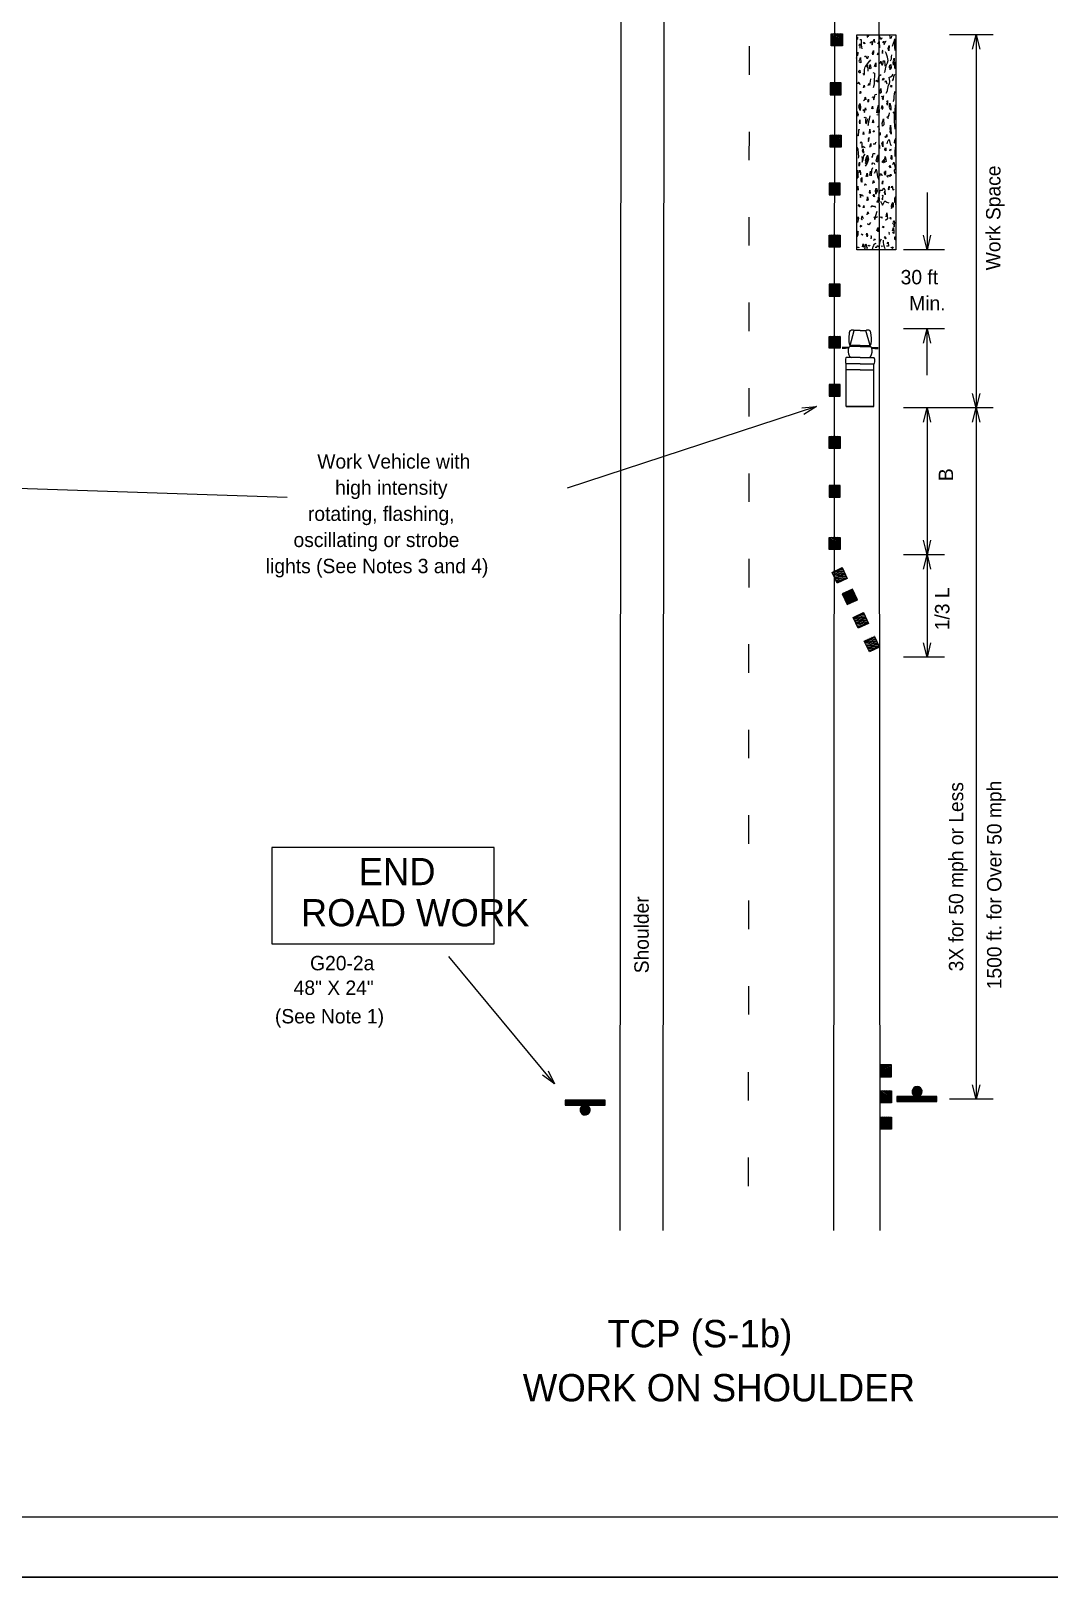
# Model space of a CAD drawing. Extents: x 0 to 29242, y 0 to 23092.
# Drawn here: x 13.01 to 21.5, y 0.15 to 13.05 of the extents above; entities that cross this region are included whole.
import ezdxf

# ---------------------------------------------------------------- set-up
doc = ezdxf.new("R2010")
doc.units = 0
doc.layers.add('D_BATCH_PLOT', color=7, linetype='Continuous')
doc.layers.add('Level 1', color=7, linetype='Continuous')

msp = doc.modelspace()

# ---------------------------------------------------------------- linework, layer by layer
at = {"layer": 'D_BATCH_PLOT'}
msp.add_lwpolyline([(0.168, 0.155), (34.168, 0.155), (34.168, 22.155), (0.168, 22.155)], close=True, dxfattribs=at)
at = {"layer": 'Level 1'}
for p, q in [((17.922, 3.046), (17.936, 20.502)), ((18.278, 3.046), (18.292, 20.502)), ((19.703, 3.045), (19.717, 20.501)), ((20.088, 3.046), (20.074, 20.502)), ((19.724, 12.973), (19.711, 12.973)), ((21.031, 13.016), (20.665, 13.016)), ((20.859, 12.896), (20.889, 13.016)), ((20.889, 13.016), (20.889, 9.906)), ((20.889, 13.016), (20.919, 12.896)), ((19.715, 12.567), (19.703, 12.567)), ((19.715, 12.13), (19.703, 12.13)), ((19.707, 11.732), (19.694, 11.732)), ((20.479, 11.702), (20.479, 11.225)), ((19.707, 11.295), (19.694, 11.295)), ((20.625, 11.225), (20.283, 11.225)), ((20.479, 11.225), (20.449, 11.345)), ((20.509, 11.345), (20.479, 11.225)), ((19.707, 10.888), (19.694, 10.888)), ((19.707, 10.452), (19.694, 10.452)), ((19.838, 10.425), (19.872, 10.55)), ((19.921, 10.55), (19.872, 10.55)), ((19.921, 10.55), (19.97, 10.55)), ((20.004, 10.425), (19.97, 10.55)), ((20.625, 10.565), (20.283, 10.565)), ((20.449, 10.445), (20.479, 10.565)), ((20.479, 10.179), (20.479, 10.565)), ((20.479, 10.565), (20.509, 10.445)), ((19.826, 10.408), (19.771, 10.408)), ((19.826, 10.404), (19.771, 10.404)), ((19.799, 10.4), (19.771, 10.4)), ((19.921, 10.326), (19.806, 10.326)), ((19.921, 10.425), (19.838, 10.425)), ((19.921, 10.418), (19.838, 10.418)), ((19.921, 10.425), (20.004, 10.425)), ((19.921, 10.418), (20.004, 10.418)), ((19.921, 10.326), (20.036, 10.326)), ((20.016, 10.408), (20.071, 10.408)), ((20.016, 10.404), (20.071, 10.404)), ((20.043, 10.4), (20.071, 10.4)), ((19.806, 9.916), (19.806, 10.272)), ((19.921, 10.272), (19.806, 10.272)), ((19.921, 10.222), (19.806, 10.222)), ((19.921, 10.272), (20.036, 10.272)), ((19.921, 10.222), (20.036, 10.222)), ((20.036, 9.916), (20.036, 10.272)), ((19.707, 10.054), (19.694, 10.053)), ((20.889, 9.906), (20.859, 10.026)), ((20.919, 10.026), (20.889, 9.906)), ((19.557, 9.916), (17.48, 9.236)), ((20.036, 9.916), (19.806, 9.916)), ((19.806, 9.916), (20.036, 9.916)), ((21.031, 9.906), (20.283, 9.906)), ((20.449, 9.786), (20.479, 9.906)), ((20.479, 9.906), (20.479, 8.681)), ((20.479, 9.906), (20.509, 9.786)), ((20.859, 9.786), (20.889, 9.906)), ((20.889, 9.906), (20.889, 4.141)), ((20.889, 9.906), (20.919, 9.786)), ((19.707, 9.617), (19.694, 9.617)), ((11.265, 9.291), (15.145, 9.162)), ((19.707, 9.21), (19.694, 9.21)), ((19.707, 8.773), (19.694, 8.773)), ((20.479, 8.681), (20.449, 8.801)), ((20.509, 8.801), (20.479, 8.681)), ((20.625, 8.681), (20.283, 8.681)), ((20.449, 8.561), (20.479, 8.681)), ((20.479, 8.681), (20.479, 7.827)), ((20.479, 8.681), (20.509, 8.561)), ((19.748, 8.508), (19.737, 8.502)), ((19.833, 8.329), (19.822, 8.324)), ((19.925, 8.131), (19.914, 8.126)), ((20.018, 7.934), (20.006, 7.928)), ((20.479, 7.827), (20.449, 7.947)), ((20.509, 7.947), (20.479, 7.827)), ((20.625, 7.827), (20.283, 7.827)), ((17.374, 4.267), (16.493, 5.33)), ((20.135, 4.377), (20.122, 4.377)), ((20.889, 4.141), (20.859, 4.261)), ((20.889, 4.141), (20.859, 4.261)), ((20.919, 4.261), (20.889, 4.141)), ((20.919, 4.261), (20.889, 4.141)), ((17.797, 4.132), (17.463, 4.132)), ((17.463, 4.132), (17.463, 4.091)), ((17.797, 4.091), (17.797, 4.132)), ((20.135, 4.158), (20.122, 4.158)), ((20.386, 4.163), (20.227, 4.163)), ((20.227, 4.163), (20.227, 4.121)), ((20.561, 4.163), (20.407, 4.163)), ((20.561, 4.121), (20.561, 4.163)), ((21.031, 4.141), (20.665, 4.141)), ((17.463, 4.091), (17.617, 4.091)), ((17.639, 4.091), (17.797, 4.091)), ((20.227, 4.121), (20.561, 4.121)), ((20.135, 3.94), (20.122, 3.94)), ((34.168, 0.155), (0.168, 0.155))]:
    msp.add_line(p, q, dxfattribs=at)
for points in [[(2.168, 21.655), (33.668, 21.655), (33.668, 0.655), (2.168, 0.655)], [(19.773, 12.924), (19.68, 12.924), (19.68, 13.024), (19.773, 13.024)], [(19.893, 11.225), (19.893, 13.016), (20.219, 13.016), (20.219, 11.225)], [(19.764, 12.616), (19.671, 12.616), (19.671, 12.516), (19.764, 12.516)], [(19.764, 12.081), (19.671, 12.081), (19.671, 12.18), (19.764, 12.18)], [(19.756, 11.781), (19.663, 11.781), (19.663, 11.682), (19.756, 11.682)], [(19.756, 11.246), (19.663, 11.246), (19.663, 11.345), (19.756, 11.345)], [(19.756, 10.937), (19.663, 10.937), (19.663, 10.838), (19.756, 10.838)], [(19.756, 10.403), (19.663, 10.403), (19.663, 10.502), (19.756, 10.502)], [(19.756, 10.102), (19.663, 10.102), (19.663, 10.003), (19.756, 10.003)], [(19.756, 9.568), (19.663, 9.568), (19.663, 9.667), (19.756, 9.667)], [(19.756, 9.259), (19.663, 9.259), (19.663, 9.16), (19.756, 9.16)], [(19.756, 8.724), (19.663, 8.724), (19.663, 8.824), (19.756, 8.824)], [(19.813, 8.484), (19.729, 8.445), (19.687, 8.534), (19.771, 8.574)], [(19.857, 8.394), (19.772, 8.355), (19.814, 8.265), (19.899, 8.305)], [(19.99, 8.108), (19.906, 8.069), (19.864, 8.158), (19.948, 8.198)], [(20.083, 7.91), (19.998, 7.871), (19.956, 7.961), (20.041, 8)], [(15.018, 6.238), (15.018, 5.435), (16.87, 5.435), (16.87, 6.238)], [(20.184, 4.426), (20.091, 4.426), (20.091, 4.327), (20.184, 4.327)], [(20.184, 4.109), (20.091, 4.109), (20.091, 4.209), (20.184, 4.209)], [(20.184, 3.891), (20.091, 3.891), (20.091, 3.99), (20.184, 3.99)]]:
    msp.add_lwpolyline(points, close=True, dxfattribs=at)
for points in [[(18.998, 12.684), (18.998, 12.921)], [(19.773, 12.967), (19.68, 13.02)], [(19.773, 12.956), (19.68, 13.01)], [(19.773, 12.945), (19.68, 12.999)], [(19.773, 12.934), (19.68, 12.988)], [(19.77, 12.924), (19.68, 12.977)], [(19.751, 12.924), (19.68, 12.966)], [(19.732, 12.924), (19.68, 12.955)], [(19.713, 12.924), (19.68, 12.944)], [(19.694, 12.924), (19.68, 12.933)], [(19.773, 12.978), (19.694, 13.024)], [(19.773, 12.989), (19.713, 13.024)], [(19.773, 13), (19.732, 13.024)], [(19.773, 13.011), (19.751, 13.024)], [(19.773, 13.022), (19.77, 13.024)], [(19.894, 12.987), (19.9, 12.978), (19.902, 12.992), (19.902, 12.998), (19.898, 12.994)], [(19.913, 12.927), (19.918, 12.941), (19.919, 12.907)], [(19.938, 12.901), (19.935, 12.916), (19.933, 12.934), (19.933, 12.967), (19.933, 12.974), (19.92, 12.976)], [(19.946, 12.947), (19.956, 12.956), (19.96, 12.943), (19.95, 12.947)], [(19.979, 13.014), (19.979, 12.998), (19.982, 12.998), (19.983, 13.001), (19.985, 13.007), (19.991, 13.005), (19.993, 13.014)], [(20.003, 12.947), (20.016, 12.961), (20.019, 12.943), (20.022, 12.934), (20.03, 12.963), (20.037, 12.981), (20.039, 12.97), (20.043, 12.954)], [(20.069, 12.943), (20.079, 12.961), (20.082, 12.909)], [(20.079, 13.014), (20.083, 12.994), (20.085, 12.998), (20.091, 12.981), (20.094, 12.987), (20.098, 12.981), (20.106, 12.994)], [(20.114, 12.95), (20.117, 12.963), (20.119, 12.947), (20.121, 12.936), (20.129, 12.956), (20.135, 12.963), (20.138, 12.961)], [(20.154, 12.903), (20.162, 12.927), (20.16, 12.883), (20.155, 12.903)], [(20.167, 13.018), (20.168, 12.998), (20.171, 12.985), (20.175, 12.994), (20.181, 12.992), (20.183, 12.992), (20.186, 13.005)], [(20.191, 12.921), (20.2, 12.947), (20.207, 12.97), (20.21, 12.983), (20.209, 12.914), (20.211, 12.887)], [(19.892, 12.821), (19.894, 12.832), (19.896, 12.845), (19.896, 12.847), (19.898, 12.872), (19.9, 12.865), (19.9, 12.845), (19.904, 12.861), (19.906, 12.872)], [(19.911, 12.801), (19.92, 12.809), (19.924, 12.827), (19.927, 12.783), (19.916, 12.79), (19.911, 12.794)], [(19.944, 12.694), (19.95, 12.689), (19.956, 12.68), (19.958, 12.694), (19.958, 12.727), (19.962, 12.749), (19.968, 12.756), (20, 12.796), (20, 12.794), (20.01, 12.807)], [(19.958, 12.834), (19.966, 12.843), (19.976, 12.821), (19.986, 12.823), (19.992, 12.843)], [(19.98, 12.747), (19.982, 12.767), (19.985, 12.714)], [(19.998, 12.741), (20.006, 12.769), (20.01, 12.741), (20.006, 12.734), (20, 12.743)], [(20.025, 12.863), (20.032, 12.887), (20.033, 12.867), (20.027, 12.849), (20.023, 12.861), (20.022, 12.863)], [(20.042, 12.754), (20.053, 12.783), (20.051, 12.749), (20.045, 12.756)], [(20.067, 12.856), (20.071, 12.867), (20.071, 12.849), (20.065, 12.854), (20.065, 12.856)], [(20.088, 12.776), (20.093, 12.796), (20.099, 12.774), (20.101, 12.767), (20.107, 12.767), (20.112, 12.783), (20.114, 12.801), (20.125, 12.801), (20.128, 12.769), (20.127, 12.756)], [(20.104, 12.881), (20.108, 12.861), (20.111, 12.883), (20.108, 12.889)], [(20.124, 12.703), (20.129, 12.714), (20.132, 12.734), (20.14, 12.767), (20.148, 12.783), (20.154, 12.803), (20.149, 12.83), (20.138, 12.863), (20.132, 12.874)], [(20.166, 12.743), (20.17, 12.763), (20.176, 12.769), (20.18, 12.743), (20.17, 12.729), (20.168, 12.736)], [(20.174, 12.801), (20.182, 12.816), (20.184, 12.834), (20.186, 12.849)], [(20.198, 12.803), (20.204, 12.821), (20.203, 12.769), (20.199, 12.763), (20.197, 12.787), (20.199, 12.796)], [(20.219, 12.792), (20.209, 12.778), (20.207, 12.747), (20.213, 12.732), (20.217, 12.758)], [(19.912, 12.714), (19.92, 12.721), (19.922, 12.701), (19.913, 12.701), (19.911, 12.714)], [(19.988, 12.594), (19.996, 12.614), (20.001, 12.596), (20.006, 12.616), (20.008, 12.627), (20.011, 12.65)], [(20.028, 12.703), (20.041, 12.696), (20.041, 12.669), (20.038, 12.647), (20.038, 12.607), (20.034, 12.594), (20.029, 12.576)], [(20.051, 12.627), (20.061, 12.64), (20.063, 12.629), (20.077, 12.629), (20.075, 12.64), (20.073, 12.656), (20.079, 12.676), (20.097, 12.687)], [(20.108, 12.64), (20.112, 12.656), (20.119, 12.654), (20.115, 12.64), (20.11, 12.647)], [(20.137, 12.529), (20.139, 12.529), (20.148, 12.549), (20.149, 12.556), (20.158, 12.596), (20.166, 12.607), (20.168, 12.629), (20.162, 12.663), (20.174, 12.667), (20.188, 12.676), (20.197, 12.689)], [(20.172, 12.741), (20.166, 12.749), (20.17, 12.763), (20.176, 12.761), (20.18, 12.747), (20.17, 12.743)], [(20.192, 12.634), (20.198, 12.647), (20.201, 12.669), (20.21, 12.689)], [(19.762, 12.616), (19.671, 12.563)], [(19.743, 12.616), (19.671, 12.574)], [(19.724, 12.616), (19.671, 12.585)], [(19.705, 12.616), (19.671, 12.596)], [(19.686, 12.616), (19.671, 12.607)], [(19.764, 12.606), (19.671, 12.552)], [(19.764, 12.595), (19.671, 12.541)], [(19.764, 12.584), (19.671, 12.53)], [(19.764, 12.573), (19.671, 12.52)], [(19.764, 12.562), (19.685, 12.516)], [(19.764, 12.551), (19.704, 12.516)], [(19.764, 12.54), (19.723, 12.516)], [(19.764, 12.529), (19.742, 12.516)], [(19.764, 12.518), (19.761, 12.516)], [(19.905, 12.607), (19.907, 12.623), (19.911, 12.621), (19.918, 12.603)], [(19.919, 12.527), (19.924, 12.547), (19.927, 12.529), (19.921, 12.529), (19.919, 12.529)], [(19.95, 12.576), (19.956, 12.596), (19.958, 12.581), (19.95, 12.581)], [(20.024, 12.494), (20.027, 12.503), (20.03, 12.494), (20.034, 12.476), (20.039, 12.489), (20.043, 12.507), (20.047, 12.52), (20.059, 12.523)], [(20.091, 12.556), (20.093, 12.569), (20.097, 12.536), (20.085, 12.527), (20.086, 12.547), (20.093, 12.561)], [(20.102, 12.494), (20.105, 12.489), (20.114, 12.474), (20.117, 12.494), (20.117, 12.509), (20.113, 12.5), (20.107, 12.5), (20.1, 12.503)], [(20.131, 12.623), (20.136, 12.636), (20.144, 12.609)], [(20.174, 12.583), (20.182, 12.596), (20.184, 12.581), (20.176, 12.583)], [(20.195, 12.467), (20.199, 12.463), (20.206, 12.483), (20.206, 12.5), (20.209, 12.527), (20.212, 12.547)], [(19.894, 12.38), (19.898, 12.367), (19.9, 12.352), (19.902, 12.36), (19.904, 12.354), (19.902, 12.338), (19.898, 12.352), (19.894, 12.354), (19.894, 12.345)], [(19.911, 12.423), (19.918, 12.443), (19.923, 12.416), (19.922, 12.387), (19.909, 12.416)], [(19.912, 12.414), (19.917, 12.423), (19.919, 12.407), (19.917, 12.414), (19.913, 12.416)], [(19.948, 12.469), (19.958, 12.476), (19.962, 12.483), (19.962, 12.487), (19.964, 12.496), (19.966, 12.494), (19.968, 12.476)], [(19.948, 12.383), (19.95, 12.394), (19.952, 12.389), (19.956, 12.374), (19.958, 12.369), (19.966, 12.407), (19.97, 12.389)], [(19.984, 12.463), (19.991, 12.48), (19.992, 12.463), (19.988, 12.456), (19.986, 12.467)], [(20.02, 12.401), (20.025, 12.423), (20.027, 12.401), (20.02, 12.403)], [(20.059, 12.367), (20.063, 12.389), (20.073, 12.429), (20.081, 12.387), (20.077, 12.347), (20.059, 12.349)], [(20.069, 12.374), (20.071, 12.389), (20.071, 12.394), (20.075, 12.383), (20.073, 12.363), (20.063, 12.367), (20.069, 12.38)], [(20.099, 12.403), (20.106, 12.427), (20.11, 12.407), (20.102, 12.394)], [(20.145, 12.454), (20.148, 12.469), (20.149, 12.456), (20.149, 12.429), (20.144, 12.447)], [(20.166, 12.414), (20.17, 12.447), (20.176, 12.416), (20.178, 12.389), (20.166, 12.407)], [(20.219, 12.412), (20.217, 12.434), (20.213, 12.418), (20.211, 12.398), (20.211, 12.374), (20.213, 12.345), (20.213, 12.307)], [(19.916, 12.287), (19.92, 12.307), (19.92, 12.274), (19.915, 12.294)], [(19.956, 12.327), (19.962, 12.329), (19.968, 12.327), (19.97, 12.316), (19.966, 12.309), (19.966, 12.283), (19.974, 12.276), (19.978, 12.296), (19.989, 12.32)], [(19.988, 12.3), (19.989, 12.26), (20.005, 12.34)], [(20.025, 12.287), (20.031, 12.309), (20.033, 12.283), (20.024, 12.287)], [(20.067, 12.247), (20.075, 12.254), (20.079, 12.227)], [(20.106, 12.276), (20.116, 12.316), (20.12, 12.267), (20.107, 12.256), (20.106, 12.283)], [(20.145, 12.329), (20.148, 12.334), (20.154, 12.32), (20.156, 12.334), (20.162, 12.347), (20.166, 12.367)], [(20.172, 12.227), (20.174, 12.263), (20.178, 12.229), (20.18, 12.189), (20.172, 12.209), (20.178, 12.236)], [(20.197, 12.363), (20.204, 12.374), (20.206, 12.349), (20.206, 12.32), (20.206, 12.294), (20.208, 12.26), (20.211, 12.229)], [(18.997, 11.971), (18.998, 12.209)], [(19.764, 12.124), (19.671, 12.177)], [(19.764, 12.113), (19.671, 12.166)], [(19.764, 12.102), (19.671, 12.155)], [(19.764, 12.091), (19.671, 12.144)], [(19.762, 12.081), (19.671, 12.133)], [(19.743, 12.081), (19.671, 12.122)], [(19.764, 12.134), (19.685, 12.18)], [(19.764, 12.146), (19.704, 12.18)], [(19.764, 12.156), (19.723, 12.18)], [(19.764, 12.167), (19.742, 12.18)], [(19.764, 12.178), (19.761, 12.18)], [(19.9, 12.187), (19.903, 12.18), (19.905, 12.174), (19.908, 12.183), (19.909, 12.209), (19.909, 12.227), (19.915, 12.227), (19.916, 12.229)], [(19.925, 12.114), (19.929, 12.127), (19.935, 12.116), (19.935, 12.103), (19.936, 12.103), (19.936, 12.089), (19.935, 12.076), (19.942, 12.08), (19.948, 12.087), (19.952, 12.08), (19.964, 12.076)], [(19.946, 12.187), (19.95, 12.209), (19.952, 12.187), (19.946, 12.194)], [(19.984, 12.136), (19.99, 12.127), (19.993, 12.134), (19.997, 12.154), (19.996, 12.16), (19.985, 12.143)], [(19.999, 12.196), (20.002, 12.229), (20.005, 12.196), (19.993, 12.194)], [(20.031, 12.207), (20.035, 12.22), (20.038, 12.207), (20.029, 12.209)], [(20.031, 12.107), (20.043, 12.107), (20.049, 12.107), (20.051, 12.123), (20.055, 12.12)], [(20.077, 12.08), (20.085, 12.069), (20.085, 12.094), (20.081, 12.094), (20.079, 12.076), (20.081, 12.183), (20.087, 12.203), (20.088, 12.18), (20.081, 12.183)], [(20.102, 12.107), (20.109, 12.127), (20.111, 12.083), (20.104, 12.107)], [(20.131, 12.16), (20.137, 12.169), (20.143, 12.187), (20.143, 12.167), (20.134, 12.16), (20.13, 12.169)], [(20.147, 12.107), (20.152, 12.129), (20.155, 12.136), (20.162, 12.143), (20.17, 12.12), (20.172, 12.109), (20.178, 12.096), (20.184, 12.096)], [(20.219, 12.156), (20.207, 12.136), (20.205, 12.116), (20.21, 12.12), (20.217, 12.134), (20.216, 12.114), (20.215, 12.094), (20.211, 12.049), (20.21, 12.027), (20.212, 12.014), (20.213, 12.003), (20.215, 12.04), (20.215, 12.056)], [(19.724, 12.081), (19.671, 12.111)], [(19.705, 12.081), (19.671, 12.1)], [(19.686, 12.081), (19.671, 12.089)], [(19.895, 12.076), (19.901, 12.063), (19.905, 12.029), (19.908, 12), (19.906, 11.987)], [(19.934, 12.003), (19.938, 11.983), (19.937, 11.96), (19.937, 11.956), (19.946, 11.976), (19.952, 12.007), (19.964, 12.023)], [(19.94, 12.049), (19.946, 12.067), (19.95, 12.029), (19.94, 12.049)], [(19.966, 11.967), (19.974, 11.996), (19.982, 12.014), (19.99, 11.98), (19.98, 11.947), (19.962, 11.922)], [(19.966, 11.954), (19.972, 11.967), (19.978, 11.994), (19.982, 11.987), (19.983, 11.976), (19.983, 11.969), (19.972, 11.956), (19.97, 11.949), (19.964, 11.942)], [(20.003, 12.08), (20.009, 12.111), (20.011, 12.085), (20.007, 12.087)], [(20.017, 12.003), (20.024, 11.996), (20.029, 12.027), (20.039, 12.027), (20.046, 12.027)], [(20.065, 11.996), (20.071, 12.016), (20.073, 11.976), (20.059, 11.954), (20.055, 11.967), (20.067, 12.009)], [(20.061, 11.974), (20.065, 11.989), (20.065, 11.994), (20.067, 11.994), (20.067, 11.983), (20.067, 11.98), (20.065, 11.983)], [(20.126, 11.98), (20.131, 12.003), (20.136, 11.976), (20.139, 11.96), (20.115, 11.949), (20.106, 11.954), (20.122, 11.976)], [(20.129, 12.06), (20.135, 12.074), (20.136, 12.049), (20.128, 12.054), (20.131, 12.074)], [(20.17, 12.049), (20.174, 12.067), (20.18, 12.054)], [(20.18, 11.989), (20.184, 12.014), (20.186, 11.996), (20.186, 11.976), (20.174, 11.987)], [(19.892, 11.827), (19.898, 11.818), (19.9, 11.858), (19.906, 11.827), (19.904, 11.851), (19.902, 11.887), (19.894, 11.854), (19.894, 11.838)], [(19.911, 11.927), (19.915, 11.954), (19.917, 11.929), (19.911, 11.92)], [(19.913, 11.867), (19.919, 11.887), (19.925, 11.869), (19.925, 11.849)], [(20.001, 11.845), (20.007, 11.88), (20.013, 11.858), (20.013, 11.84), (20.018, 11.874), (20.019, 11.891), (20.028, 11.911)], [(20.019, 11.936), (20.028, 11.949), (20.038, 11.947), (20.042, 11.936)], [(20.041, 11.862), (20.051, 11.882), (20.055, 11.896), (20.059, 11.874), (20.063, 11.849), (20.067, 11.834), (20.073, 11.814)], [(20.119, 11.956), (20.123, 11.969), (20.128, 11.976), (20.129, 11.976), (20.132, 11.974)], [(20.126, 11.867), (20.134, 11.882), (20.133, 11.86), (20.13, 11.847), (20.123, 11.862), (20.124, 11.874)], [(20.164, 11.914), (20.172, 11.927), (20.174, 11.909), (20.168, 11.916)], [(20.195, 11.936), (20.203, 11.956), (20.208, 11.929), (20.211, 11.927), (20.212, 11.896), (20.204, 11.889), (20.208, 11.86)], [(19.753, 11.781), (19.663, 11.729)], [(19.734, 11.781), (19.663, 11.74)], [(19.715, 11.781), (19.663, 11.75)], [(19.696, 11.781), (19.663, 11.761)], [(19.677, 11.781), (19.663, 11.772)], [(19.755, 11.771), (19.663, 11.718)], [(19.756, 11.76), (19.663, 11.707)], [(19.756, 11.749), (19.663, 11.696)], [(19.755, 11.738), (19.663, 11.685)], [(19.898, 11.734), (19.903, 11.756), (19.905, 11.722), (19.898, 11.734)], [(19.932, 11.789), (19.933, 11.8), (19.934, 11.794), (19.937, 11.789), (19.938, 11.827), (19.929, 11.82), (19.928, 11.816), (19.928, 11.8), (19.928, 11.796)], [(19.96, 11.76), (19.962, 11.774), (19.974, 11.762)], [(19.972, 11.834), (19.98, 11.862), (19.983, 11.847), (19.983, 11.834), (19.976, 11.834)], [(20.027, 11.776), (20.033, 11.802), (20.037, 11.783), (20.029, 11.787)], [(20.05, 11.709), (20.053, 11.736), (20.061, 11.734), (20.063, 11.713), (20.053, 11.689), (20.051, 11.7), (20.05, 11.709)], [(20.082, 11.693), (20.089, 11.72), (20.108, 11.722), (20.119, 11.74), (20.127, 11.722), (20.132, 11.72)], [(20.085, 11.842), (20.091, 11.86), (20.099, 11.854), (20.103, 11.84)], [(20.106, 11.78), (20.11, 11.8), (20.108, 11.771), (20.106, 11.778), (20.106, 11.78)], [(20.14, 11.84), (20.144, 11.842), (20.15, 11.834), (20.153, 11.829), (20.156, 11.842), (20.158, 11.849), (20.164, 11.842), (20.168, 11.836), (20.174, 11.84), (20.176, 11.854), (20.178, 11.849), (20.18, 11.842)], [(20.157, 11.731), (20.163, 11.754), (20.16, 11.725), (20.154, 11.731)], [(20.182, 11.74), (20.186, 11.754), (20.19, 11.747), (20.192, 11.734), (20.197, 11.72), (20.205, 11.729)], [(19.755, 11.727), (19.676, 11.682)], [(19.756, 11.716), (19.695, 11.682)], [(19.756, 11.705), (19.714, 11.682)], [(19.755, 11.694), (19.733, 11.682)], [(19.755, 11.683), (19.752, 11.682)], [(19.918, 11.687), (19.922, 11.673), (19.925, 11.66), (19.929, 11.68), (19.932, 11.689), (19.938, 11.676), (19.948, 11.673)], [(19.981, 11.633), (19.982, 11.665), (19.985, 11.651), (19.987, 11.638), (19.981, 11.638)], [(19.998, 11.7), (20.002, 11.72), (20.004, 11.693), (19.996, 11.702)], [(20.031, 11.673), (20.036, 11.689), (20.04, 11.667), (20.031, 11.669)], [(20.055, 11.709), (20.057, 11.72), (20.057, 11.713), (20.057, 11.707), (20.053, 11.709)], [(20.059, 11.62), (20.065, 11.633), (20.067, 11.629), (20.073, 11.647), (20.073, 11.662), (20.079, 11.654), (20.081, 11.633), (20.077, 11.62), (20.067, 11.622)], [(20.091, 11.629), (20.099, 11.614), (20.107, 11.596), (20.119, 11.616), (20.127, 11.633), (20.144, 11.622), (20.16, 11.616)], [(20.103, 11.656), (20.108, 11.642), (20.113, 11.673), (20.111, 11.676), (20.103, 11.673)], [(20.123, 11.702), (20.126, 11.714), (20.13, 11.682), (20.13, 11.687), (20.124, 11.7)], [(20.18, 11.587), (20.184, 11.569), (20.19, 11.587), (20.191, 11.602), (20.195, 11.582), (20.198, 11.582), (20.2, 11.614), (20.19, 11.616), (20.182, 11.602), (20.18, 11.589)], [(20.184, 11.587), (20.19, 11.602), (20.197, 11.607)], [(20.219, 11.658), (20.215, 11.667), (20.209, 11.654), (20.209, 11.625), (20.209, 11.618), (20.213, 11.625), (20.215, 11.611), (20.217, 11.6)], [(18.997, 11.259), (18.997, 11.496)], [(19.897, 11.48), (19.904, 11.5), (19.907, 11.487), (19.9, 11.453), (19.899, 11.467)], [(19.907, 11.593), (19.912, 11.602), (19.919, 11.582), (19.908, 11.596)], [(19.948, 11.482), (19.942, 11.502), (19.936, 11.502), (19.932, 11.493), (19.931, 11.482), (19.938, 11.474), (19.942, 11.476)], [(19.952, 11.593), (19.956, 11.576), (19.946, 11.576), (19.956, 11.596)], [(19.98, 11.516), (19.985, 11.54), (19.99, 11.527), (19.98, 11.522)], [(20.012, 11.58), (20.018, 11.593), (20.027, 11.589), (20.04, 11.587), (20.049, 11.576)], [(20.035, 11.5), (20.038, 11.496), (20.041, 11.48), (20.047, 11.48), (20.053, 11.509), (20.063, 11.547)], [(20.047, 11.5), (20.057, 11.496), (20.065, 11.502)], [(20.087, 11.493), (20.093, 11.5), (20.102, 11.493), (20.104, 11.487), (20.106, 11.5)], [(20.138, 11.5), (20.144, 11.533), (20.15, 11.482), (20.133, 11.469)], [(20.172, 11.487), (20.174, 11.496), (20.176, 11.48), (20.17, 11.489)], [(19.897, 11.356), (19.897, 11.336), (19.906, 11.349), (19.906, 11.38), (19.899, 11.369)], [(19.922, 11.416), (19.93, 11.429), (19.932, 11.42), (19.922, 11.413)], [(19.932, 11.349), (19.938, 11.356), (19.942, 11.349), (19.944, 11.349)], [(19.974, 11.349), (19.978, 11.362), (19.983, 11.347), (19.98, 11.333), (19.976, 11.349), (19.976, 11.356)], [(19.981, 11.44), (19.985, 11.44), (19.994, 11.436), (20.003, 11.44), (20.009, 11.453)], [(20.059, 11.382), (20.065, 11.4), (20.073, 11.409), (20.075, 11.4), (20.075, 11.376), (20.065, 11.376)], [(20.065, 11.387), (20.069, 11.4), (20.073, 11.393), (20.067, 11.389)], [(20.107, 11.409), (20.115, 11.42), (20.116, 11.407), (20.108, 11.413)], [(20.166, 11.353), (20.162, 11.367), (20.166, 11.373)], [(20.19, 11.382), (20.199, 11.409), (20.202, 11.376), (20.202, 11.36), (20.19, 11.369)], [(20.191, 11.447), (20.201, 11.434), (20.204, 11.416), (20.21, 11.449), (20.208, 11.462), (20.2, 11.462), (20.198, 11.46), (20.193, 11.453)], [(20.199, 11.382), (20.196, 11.389), (20.196, 11.382)], [(19.755, 11.289), (19.663, 11.342)], [(19.756, 11.278), (19.663, 11.331)], [(19.756, 11.267), (19.663, 11.32)], [(19.755, 11.256), (19.663, 11.309)], [(19.753, 11.246), (19.663, 11.298)], [(19.734, 11.246), (19.663, 11.287)], [(19.715, 11.246), (19.663, 11.277)], [(19.696, 11.246), (19.663, 11.266)], [(19.677, 11.246), (19.663, 11.255)], [(19.755, 11.3), (19.676, 11.345)], [(19.756, 11.311), (19.695, 11.345)], [(19.756, 11.322), (19.714, 11.345)], [(19.755, 11.333), (19.733, 11.345)], [(19.755, 11.344), (19.752, 11.345)], [(19.896, 11.247), (19.905, 11.247), (19.909, 11.242), (19.911, 11.24)], [(19.942, 11.249), (19.946, 11.273), (19.954, 11.247), (19.946, 11.249)], [(19.961, 11.231), (19.964, 11.24), (19.966, 11.265), (19.969, 11.273), (19.975, 11.26), (19.974, 11.253), (19.974, 11.247), (19.979, 11.244), (19.977, 11.233)], [(19.99, 11.253), (19.997, 11.262), (20.003, 11.253)], [(20.007, 11.32), (20.015, 11.32), (20.017, 11.327), (20.017, 11.336), (20.012, 11.34), (20.01, 11.336)], [(20.025, 11.227), (20.03, 11.251), (20.034, 11.258), (20.033, 11.26), (20.043, 11.273), (20.056, 11.28)], [(20.036, 11.302), (20.042, 11.316), (20.049, 11.309)], [(20.047, 11.247), (20.061, 11.247), (20.067, 11.26), (20.077, 11.249), (20.082, 11.26), (20.089, 11.296), (20.098, 11.316)], [(20.097, 11.253), (20.1, 11.256), (20.104, 11.249)], [(20.13, 11.231), (20.127, 11.24), (20.123, 11.247), (20.118, 11.265), (20.116, 11.287), (20.116, 11.304)], [(20.124, 11.329), (20.131, 11.336), (20.135, 11.316), (20.125, 11.329)], [(20.147, 11.273), (20.154, 11.289), (20.157, 11.253), (20.141, 11.253)], [(20.178, 11.24), (20.182, 11.247), (20.19, 11.236), (20.198, 11.249)], [(20.219, 11.333), (20.209, 11.329), (20.208, 11.313), (20.214, 11.309), (20.214, 11.32)], [(19.753, 10.937), (19.663, 10.885)], [(19.734, 10.937), (19.663, 10.896)], [(19.715, 10.937), (19.663, 10.907)], [(19.696, 10.937), (19.663, 10.918)], [(19.677, 10.937), (19.663, 10.929)], [(19.755, 10.928), (19.663, 10.874)], [(19.756, 10.917), (19.663, 10.863)], [(19.756, 10.906), (19.663, 10.852)], [(19.755, 10.895), (19.663, 10.841)], [(19.755, 10.884), (19.676, 10.838)], [(19.756, 10.873), (19.695, 10.838)], [(19.756, 10.862), (19.714, 10.838)], [(19.755, 10.851), (19.733, 10.838)], [(19.755, 10.84), (19.752, 10.838)], [(18.996, 10.546), (18.997, 10.784)], [(19.755, 10.445), (19.663, 10.499)], [(19.756, 10.434), (19.663, 10.488)], [(19.756, 10.423), (19.663, 10.477)], [(19.755, 10.412), (19.663, 10.466)], [(19.753, 10.403), (19.663, 10.455)], [(19.755, 10.456), (19.676, 10.502)], [(19.756, 10.467), (19.695, 10.502)], [(19.756, 10.478), (19.714, 10.502)], [(19.755, 10.489), (19.733, 10.502)], [(19.755, 10.5), (19.752, 10.502)], [(19.734, 10.403), (19.663, 10.444)], [(19.715, 10.403), (19.663, 10.433)], [(19.696, 10.403), (19.663, 10.422)], [(19.677, 10.403), (19.663, 10.411)], [(18.996, 9.834), (18.996, 10.071)], [(19.753, 10.102), (19.663, 10.05)], [(19.734, 10.102), (19.663, 10.061)], [(19.715, 10.102), (19.663, 10.072)], [(19.696, 10.102), (19.663, 10.083)], [(19.677, 10.102), (19.663, 10.094)], [(19.755, 10.093), (19.663, 10.039)], [(19.756, 10.082), (19.663, 10.028)], [(19.756, 10.071), (19.663, 10.017)], [(19.755, 10.06), (19.663, 10.006)], [(19.755, 10.049), (19.676, 10.003)], [(19.756, 10.038), (19.695, 10.003)], [(19.756, 10.027), (19.714, 10.003)], [(19.755, 10.016), (19.733, 10.003)], [(19.755, 10.005), (19.752, 10.003)], [(19.434, 9.907), (19.557, 9.916), (19.453, 9.85)], [(19.755, 9.61), (19.663, 9.664)], [(19.756, 9.599), (19.663, 9.653)], [(19.756, 9.589), (19.663, 9.642)], [(19.755, 9.578), (19.663, 9.631)], [(19.753, 9.568), (19.663, 9.62)], [(19.734, 9.568), (19.663, 9.609)], [(19.715, 9.568), (19.663, 9.598)], [(19.696, 9.568), (19.663, 9.587)], [(19.677, 9.568), (19.663, 9.576)], [(19.755, 9.621), (19.676, 9.667)], [(19.756, 9.632), (19.695, 9.667)], [(19.756, 9.643), (19.714, 9.667)], [(19.755, 9.654), (19.733, 9.667)], [(19.755, 9.665), (19.752, 9.667)], [(18.995, 9.121), (18.995, 9.359)], [(19.753, 9.259), (19.663, 9.207)], [(19.734, 9.259), (19.663, 9.218)], [(19.715, 9.259), (19.663, 9.229)], [(19.696, 9.259), (19.663, 9.24)], [(19.677, 9.259), (19.663, 9.251)], [(19.755, 9.249), (19.663, 9.196)], [(19.756, 9.238), (19.663, 9.185)], [(19.756, 9.228), (19.663, 9.174)], [(19.755, 9.217), (19.663, 9.163)], [(19.755, 9.206), (19.676, 9.16)], [(19.756, 9.195), (19.695, 9.16)], [(19.756, 9.184), (19.714, 9.16)], [(19.755, 9.173), (19.733, 9.16)], [(19.755, 9.162), (19.752, 9.16)], [(19.755, 8.767), (19.663, 8.82)], [(19.756, 8.756), (19.663, 8.81)], [(19.756, 8.745), (19.663, 8.799)], [(19.755, 8.734), (19.663, 8.788)], [(19.753, 8.724), (19.663, 8.777)], [(19.755, 8.778), (19.676, 8.824)], [(19.756, 8.789), (19.695, 8.824)], [(19.756, 8.8), (19.714, 8.824)], [(19.755, 8.811), (19.733, 8.824)], [(19.755, 8.822), (19.752, 8.824)], [(18.995, 8.409), (18.995, 8.646)], [(19.734, 8.724), (19.663, 8.766)], [(19.715, 8.724), (19.663, 8.755)], [(19.696, 8.724), (19.663, 8.744)], [(19.677, 8.724), (19.663, 8.733)], [(19.795, 8.522), (19.688, 8.532)], [(19.8, 8.512), (19.693, 8.522)], [(19.804, 8.503), (19.697, 8.512)], [(19.79, 8.532), (19.699, 8.54)], [(19.786, 8.542), (19.717, 8.548)], [(19.781, 8.552), (19.734, 8.556)], [(19.776, 8.562), (19.751, 8.564)], [(19.772, 8.572), (19.768, 8.572)], [(19.809, 8.493), (19.702, 8.502)], [(19.811, 8.483), (19.707, 8.492)], [(19.794, 8.475), (19.711, 8.482)], [(19.776, 8.467), (19.716, 8.472)], [(19.759, 8.459), (19.721, 8.462)], [(19.742, 8.451), (19.725, 8.452)], [(19.837, 8.385), (19.79, 8.318)], [(19.854, 8.393), (19.795, 8.308)], [(19.861, 8.386), (19.799, 8.298)], [(19.786, 8.361), (19.776, 8.348)], [(19.803, 8.369), (19.781, 8.338)], [(19.82, 8.377), (19.785, 8.328)], [(19.865, 8.376), (19.804, 8.288)], [(19.87, 8.366), (19.808, 8.278)], [(19.875, 8.356), (19.813, 8.268)], [(19.879, 8.346), (19.827, 8.271)], [(19.884, 8.336), (19.844, 8.279)], [(19.889, 8.326), (19.861, 8.287)], [(19.893, 8.316), (19.878, 8.295)], [(19.898, 8.306), (19.896, 8.303)], [(19.972, 8.146), (19.866, 8.156)], [(19.977, 8.136), (19.87, 8.146)], [(19.982, 8.127), (19.875, 8.136)], [(19.968, 8.156), (19.877, 8.164)], [(19.986, 8.116), (19.879, 8.126)], [(19.963, 8.166), (19.894, 8.172)], [(19.958, 8.176), (19.911, 8.18)], [(19.954, 8.186), (19.928, 8.188)], [(19.949, 8.196), (19.945, 8.196)], [(19.988, 8.107), (19.884, 8.116)], [(19.971, 8.099), (19.889, 8.106)], [(19.954, 8.091), (19.893, 8.096)], [(19.936, 8.083), (19.898, 8.086)], [(19.919, 8.075), (19.903, 8.076)], [(20.041, 7.998), (20.038, 7.998)], [(18.994, 7.696), (18.994, 7.934)], [(20.065, 7.948), (19.958, 7.958)], [(20.069, 7.939), (19.962, 7.948)], [(20.074, 7.929), (19.967, 7.938)], [(20.06, 7.958), (19.969, 7.966)], [(20.078, 7.919), (19.972, 7.928)], [(20.08, 7.909), (19.976, 7.918)], [(20.063, 7.901), (19.981, 7.908)], [(20.046, 7.893), (19.985, 7.898)], [(20.055, 7.968), (19.986, 7.974)], [(20.029, 7.885), (19.99, 7.888)], [(20.011, 7.877), (19.995, 7.878)], [(20.051, 7.978), (20.003, 7.982)], [(20.046, 7.988), (20.02, 7.99)], [(18.994, 6.984), (18.994, 7.221)], [(18.993, 6.271), (18.993, 6.509)], [(18.992, 5.559), (18.993, 5.796)], [(18.992, 4.846), (18.992, 5.084)], [(20.181, 4.426), (20.091, 4.374)], [(20.162, 4.426), (20.091, 4.385)], [(20.143, 4.426), (20.091, 4.395)], [(20.124, 4.426), (20.091, 4.406)], [(20.105, 4.426), (20.091, 4.417)], [(20.183, 4.416), (20.091, 4.363)], [(20.184, 4.405), (20.091, 4.352)], [(20.184, 4.394), (20.091, 4.341)], [(17.32, 4.378), (17.374, 4.267), (17.274, 4.34)], [(18.991, 4.128), (18.991, 4.366)], [(20.183, 4.383), (20.091, 4.33)], [(20.183, 4.372), (20.104, 4.327)], [(20.184, 4.361), (20.123, 4.327)], [(20.184, 4.35), (20.142, 4.327)], [(20.183, 4.339), (20.161, 4.327)], [(20.183, 4.328), (20.18, 4.327)], [(17.463, 4.131), (17.534, 4.091)], [(17.476, 4.132), (17.549, 4.091)], [(17.491, 4.132), (17.564, 4.091)], [(17.506, 4.132), (17.579, 4.091)], [(17.521, 4.132), (17.594, 4.091)], [(17.536, 4.132), (17.609, 4.091)], [(17.551, 4.132), (17.668, 4.065)], [(17.566, 4.132), (17.659, 4.079)], [(17.581, 4.132), (17.653, 4.091)], [(17.596, 4.132), (17.668, 4.091)], [(17.611, 4.132), (17.683, 4.091)], [(17.626, 4.132), (17.698, 4.091)], [(17.641, 4.132), (17.713, 4.091)], [(17.656, 4.132), (17.728, 4.091)], [(17.671, 4.132), (17.743, 4.091)], [(17.686, 4.132), (17.758, 4.091)], [(17.701, 4.132), (17.773, 4.091)], [(17.716, 4.132), (17.788, 4.091)], [(17.731, 4.132), (17.797, 4.094)], [(17.746, 4.132), (17.797, 4.103)], [(17.761, 4.132), (17.797, 4.111)], [(17.776, 4.132), (17.797, 4.12)], [(17.791, 4.132), (17.797, 4.129)], [(20.183, 4.152), (20.091, 4.205)], [(20.184, 4.141), (20.091, 4.195)], [(20.184, 4.13), (20.091, 4.184)], [(20.183, 4.119), (20.091, 4.173)], [(20.181, 4.109), (20.091, 4.162)], [(20.162, 4.109), (20.091, 4.151)], [(20.143, 4.109), (20.091, 4.14)], [(20.124, 4.109), (20.091, 4.129)], [(20.183, 4.163), (20.104, 4.209)], [(20.184, 4.174), (20.123, 4.209)], [(20.184, 4.185), (20.142, 4.209)], [(20.183, 4.196), (20.161, 4.209)], [(20.183, 4.207), (20.18, 4.209)], [(20.294, 4.121), (20.227, 4.16)], [(20.279, 4.121), (20.227, 4.151)], [(20.264, 4.121), (20.227, 4.142)], [(20.249, 4.121), (20.227, 4.134)], [(20.309, 4.121), (20.237, 4.163)], [(20.324, 4.121), (20.252, 4.163)], [(20.339, 4.121), (20.267, 4.163)], [(20.354, 4.121), (20.282, 4.163)], [(20.369, 4.121), (20.297, 4.163)], [(20.384, 4.121), (20.312, 4.163)], [(20.399, 4.121), (20.326, 4.163)], [(20.414, 4.121), (20.341, 4.163)], [(20.42, 4.169), (20.355, 4.207)], [(20.413, 4.165), (20.355, 4.199)], [(20.426, 4.175), (20.356, 4.215)], [(20.429, 4.121), (20.356, 4.163)], [(20.473, 4.121), (20.357, 4.189)], [(20.431, 4.181), (20.359, 4.222)], [(20.435, 4.187), (20.363, 4.229)], [(20.459, 4.121), (20.365, 4.175)], [(20.437, 4.194), (20.368, 4.234)], [(20.444, 4.121), (20.371, 4.163)], [(20.438, 4.203), (20.375, 4.239)], [(20.437, 4.212), (20.383, 4.243)], [(20.433, 4.222), (20.394, 4.245)], [(20.489, 4.121), (20.416, 4.163)], [(20.503, 4.121), (20.431, 4.163)], [(20.518, 4.121), (20.446, 4.163)], [(20.533, 4.121), (20.461, 4.163)], [(20.548, 4.121), (20.476, 4.163)], [(20.561, 4.123), (20.491, 4.163)], [(20.561, 4.131), (20.506, 4.163)], [(20.561, 4.14), (20.521, 4.163)], [(20.561, 4.148), (20.536, 4.163)], [(20.561, 4.157), (20.551, 4.163)], [(17.463, 4.123), (17.519, 4.091)], [(17.463, 4.114), (17.504, 4.091)], [(17.463, 4.105), (17.489, 4.091)], [(17.463, 4.097), (17.474, 4.091)], [(17.587, 4.051), (17.65, 4.015)], [(17.588, 4.059), (17.657, 4.02)], [(17.588, 4.042), (17.642, 4.011)], [(17.59, 4.067), (17.662, 4.025)], [(17.591, 4.031), (17.631, 4.009)], [(17.594, 4.073), (17.666, 4.032)], [(17.598, 4.079), (17.669, 4.039)], [(17.604, 4.084), (17.67, 4.047)], [(17.612, 4.089), (17.67, 4.055)], [(20.105, 4.109), (20.091, 4.118)], [(20.234, 4.121), (20.227, 4.125)], [(20.183, 3.934), (20.091, 3.987)], [(20.184, 3.923), (20.091, 3.976)], [(20.184, 3.912), (20.091, 3.965)], [(20.183, 3.901), (20.091, 3.954)], [(20.181, 3.891), (20.091, 3.943)], [(20.162, 3.891), (20.091, 3.932)], [(20.143, 3.891), (20.091, 3.921)], [(20.124, 3.891), (20.091, 3.91)], [(20.105, 3.891), (20.091, 3.899)], [(20.183, 3.945), (20.104, 3.99)], [(20.184, 3.956), (20.123, 3.99)], [(20.184, 3.967), (20.142, 3.99)], [(20.183, 3.978), (20.161, 3.99)], [(20.183, 3.988), (20.18, 3.99)], [(18.991, 3.416), (18.991, 3.653)]]:
    msp.add_lwpolyline(points, dxfattribs=at)
for centre, radius, start, end in [((19.856, 10.519), 0.0345, 61.8801, 118.1199), ((19.986, 10.519), 0.0345, 61.8801, 118.1199), ((20.396, 4.203), 0.0417, 285.2226, 255.4949), ((17.629, 4.05), 0.0417, 105.2226, 75.4949)]:
    msp.add_arc(centre, radius, start, end, dxfattribs=at)
for centre, major_axis, ratio, start_param, end_param in [((19.839, 10.487), (0.0007, 0.0622), 0.2034, 0, 3.141593), ((20.003, 10.487), (-0.0007, 0.0622), 0.2034, 3.141593, 6.283185), ((19.806, 10.299), (0, 0.0272), 0.269913, 0, 3.141593), ((19.844, 10.372), (-0.0057, 0.0456), 0.503092, 0, 3.141593), ((19.998, 10.372), (0.0057, 0.0456), 0.503092, 3.141593, 6.283185), ((20.036, 10.299), (0, 0.0272), 0.269913, 3.141593, 6.283185)]:
    msp.add_ellipse(centre, major_axis=major_axis, ratio=ratio, start_param=start_param, end_param=end_param, dxfattribs=at)

# ---------------------------------------------------------------- texts
for s, height, rotation, p in [('Work Space', 0.12, 90, (21.091, 11.053)), ('B', 0.12, 90, (20.696, 9.295)), ('1/3 L', 0.12, 90, (20.665, 8.051)), ('3X for 50 mph or Less', 0.12, 90, (20.781, 5.206)), ('1500 ft. for Over 50 mph', 0.12, 90, (21.099, 5.057)), ('END', 0.2269, 0, (15.741, 5.925)), ('ROAD WORK', 0.2269, 0, (15.259, 5.582)), ('Shoulder', 0.12, 90, (18.159, 5.19))]:
    msp.add_text(s, height=height, rotation=rotation, dxfattribs=at).set_placement(p)
for s, height, p in [('30 ft', 0.12, (20.259, 10.936)), ('Min.', 0.12, (20.33, 10.718)), ('Work Vehicle with', 0.12, (15.396, 9.399)), ('high intensity', 0.12, (15.545, 9.181)), ('rotating, flashing,', 0.12, (15.318, 8.963)), ('oscillating or strobe', 0.12, (15.198, 8.745)), ('lights (See Notes 3 and 4)', 0.12, (14.967, 8.527)), ('G20-2a', 0.12, (15.336, 5.215)), ('48" X 24"', 0.12, (15.199, 5.01)), ('(See Note 1)', 0.12, (15.043, 4.772)), ('TCP (S-1b)', 0.228, (17.814, 2.071)), ('WORK ON SHOULDER', 0.228, (17.109, 1.62))]:
    msp.add_text(s, height=height, dxfattribs=at).set_placement(p)

doc.saveas('drawing.dxf')
